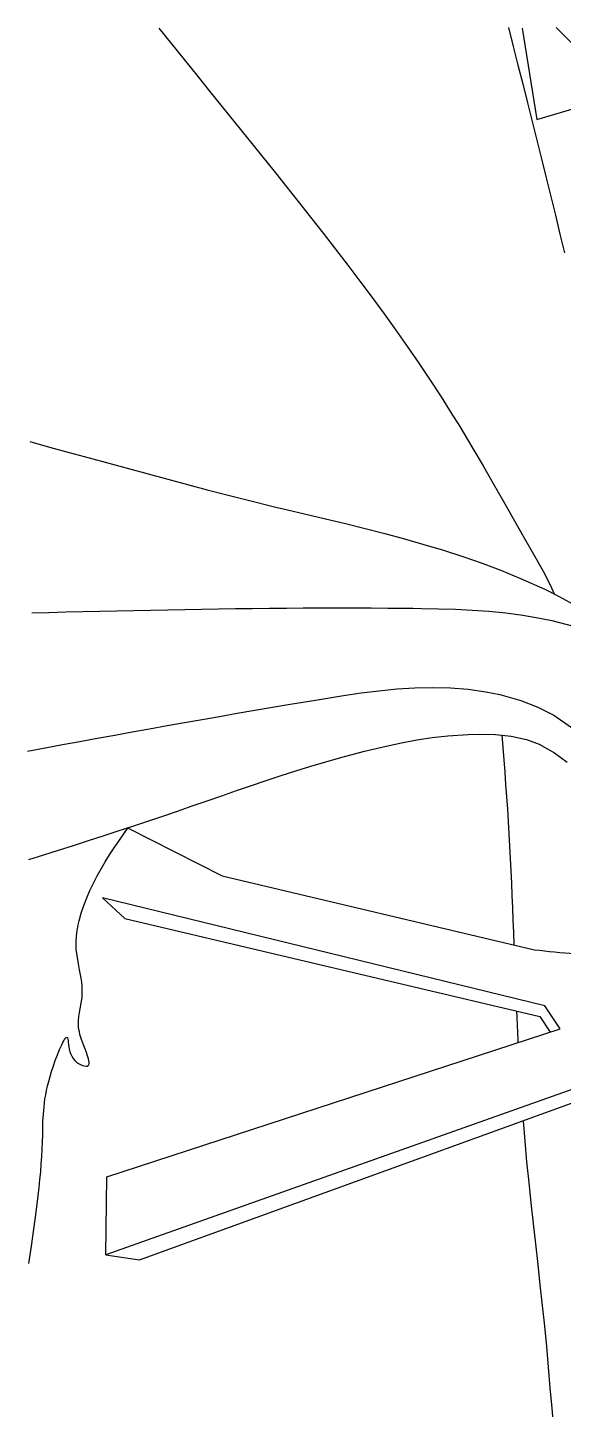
# Model space of a CAD drawing. Header units: millimetres. Extents: x 0 to 122, y 0 to 188.
# Drawn here: x 0 to 46, y 68.8 to 187.5 of the extents above; entities that cross this region are included whole.
import ezdxf

# ---------------------------------------------------------------- set-up
doc = ezdxf.new("R2010")
doc.units = ezdxf.units.MM

msp = doc.modelspace()

# ---------------------------------------------------------------- linework, layer by layer
for points in [[(11.27, 187.49), (12.36, 186.14), (13.45, 184.79), (14.54, 183.44), (15.63, 182.09), (16.72, 180.74), (17.81, 179.39), (18.9, 178.04), (19.99, 176.68), (21.29, 175.05), (22.16, 173.97), (23.24, 172.61), (24.32, 171.24), (25.39, 169.87), (26.45, 168.5), (27.51, 167.12), (28.56, 165.74), (29.6, 164.34), (30.63, 162.94), (31.64, 161.53), (32.64, 160.12), (33.63, 158.69), (34.59, 157.25), (35.54, 155.8), (36.47, 154.33), (37.06, 153.39), (38.27, 151.37), (39.14, 149.87), (40.01, 148.37), (40.86, 146.86), (41.72, 145.35), (42.58, 143.84), (43.47, 142.3), (44.31, 140.83), (44.91, 139.66), (45.25, 138.87)], [(41.32, 187.54), (41.73, 185.93), (42.14, 184.32), (42.55, 182.7), (42.96, 181.09), (43.36, 179.48), (43.77, 177.87), (44.17, 176.25), (44.57, 174.64), (44.97, 173.03), (45.36, 171.41), (45.75, 169.79), (46.14, 168.18)], [(42.5, 187.48), (43.76, 179.64), (51.11, 181.83), (45.41, 187.54)], [(0.2, 151.96), (1.89, 151.49), (3.58, 151.03), (5.28, 150.56), (6.97, 150.1), (8.66, 149.64), (10.35, 149.18), (12.05, 148.73), (13.74, 148.28), (15.44, 147.83), (17.13, 147.4), (18.83, 146.97), (21.34, 146.34), (22.22, 146.13), (23.92, 145.72), (25.61, 145.32), (27.31, 144.91), (29, 144.49), (30.69, 144.05), (32.38, 143.6), (34.06, 143.12), (35.73, 142.62), (37.4, 142.08), (39.06, 141.5), (40.72, 140.87), (42.37, 140.2), (44.44, 139.27), (45.62, 138.68), (47.2, 137.81)], [(0.35, 137.24), (1.81, 137.28), (3.28, 137.32), (4.74, 137.35), (6.2, 137.38), (7.66, 137.42), (9.12, 137.45), (10.58, 137.48), (12.04, 137.51), (13.5, 137.54), (14.95, 137.57), (16.41, 137.59), (17.87, 137.61), (19.33, 137.63), (20.78, 137.65), (22.24, 137.66), (23.69, 137.67), (25.15, 137.68), (26.6, 137.68), (28.06, 137.68), (29.51, 137.67), (30.96, 137.66), (33.11, 137.64), (33.86, 137.63), (35.31, 137.6), (36.76, 137.55), (38.2, 137.48), (39.65, 137.38), (41.11, 137.24), (42.56, 137.04), (44.02, 136.8), (45.04, 136.59), (46.92, 136.09)], [(0, 125.37), (1.5, 125.64), (2.99, 125.92), (4.49, 126.19), (5.98, 126.46), (7.48, 126.74), (8.98, 127.01), (10.48, 127.28), (11.98, 127.55), (13.49, 127.82), (14.99, 128.08), (16.5, 128.35), (18.01, 128.61), (19.52, 128.87), (21.04, 129.13), (22.56, 129.39), (24.73, 129.75), (25.61, 129.89), (27.14, 130.14), (28.67, 130.36), (30.2, 130.55), (31.74, 130.7), (33.27, 130.8), (34.8, 130.84), (36.33, 130.8), (37.85, 130.68), (39.37, 130.47), (40.58, 130.22), (42.39, 129.71), (43.84, 129.15), (45.21, 128.45), (46.73, 127.38)], [(0.1, 116.04), (1.38, 116.44), (2.66, 116.85), (3.94, 117.26), (5.22, 117.67), (6.5, 118.08), (7.77, 118.5), (9.05, 118.92), (10.32, 119.34), (11.88, 119.87), (12.87, 120.21), (14.14, 120.65), (15.42, 121.09), (16.69, 121.53), (17.96, 121.97), (19.23, 122.41), (20.51, 122.84), (21.78, 123.26), (23.06, 123.67), (24.35, 124.07), (25.63, 124.45), (26.92, 124.82), (28.21, 125.17), (28.94, 125.36), (30.81, 125.8), (32.12, 126.08), (33.44, 126.32), (34.77, 126.52), (36.11, 126.67), (37.86, 126.79), (38.83, 126.82), (40.2, 126.79), (41.55, 126.64), (42.86, 126.35), (43.97, 125.95), (45.29, 125.22), (46.36, 124.4)], [(41.82, 108.7), (41.78, 109.76), (41.74, 110.82), (41.69, 111.89), (41.65, 112.95), (41.61, 114.01), (41.56, 115.07), (41.51, 116.13), (41.45, 117.19), (41.39, 118.25), (41.33, 119.31), (41.26, 120.37), (41.19, 121.43), (41.11, 122.49), (41.03, 123.55), (40.94, 124.61), (40.86, 125.67), (40.77, 126.73)], [(0.11, 81.33), (0.33, 82.81), (0.53, 84.28), (0.73, 85.73), (0.9, 87.15), (0.98, 87.85), (1.06, 88.54), (1.12, 89.21), (1.17, 89.88), (1.22, 90.52), (1.26, 91.16), (1.28, 91.77), (1.3, 92.37), (1.32, 93.55), (1.35, 94.16), (1.41, 94.8), (1.44, 95.13), (1.49, 95.47), (1.55, 95.83), (1.63, 96.2), (1.71, 96.58), (1.81, 96.98), (1.93, 97.4), (2.06, 97.84), (2.21, 98.3), (2.38, 98.78), (2.56, 99.27), (2.75, 99.73), (2.84, 99.94), (2.93, 100.13), (3.02, 100.31), (3.1, 100.46), (3.17, 100.59), (3.24, 100.68), (3.31, 100.75), (3.36, 100.77), (3.4, 100.76), (3.42, 100.74), (3.44, 100.71), (3.46, 100.61), (3.48, 100.48), (3.49, 100.32), (3.51, 100.14), (3.54, 99.94), (3.58, 99.74), (3.63, 99.53), (3.7, 99.32), (3.79, 99.13), (3.91, 98.94), (4.05, 98.78), (4.21, 98.64), (4.38, 98.52), (4.55, 98.42), (4.72, 98.35), (4.88, 98.3), (5.02, 98.28), (5.13, 98.29), (5.21, 98.33), (5.26, 98.4), (5.29, 98.5), (5.29, 98.61), (5.27, 98.75), (5.24, 98.91), (5.18, 99.09), (5.12, 99.27), (5.05, 99.47), (4.97, 99.69), (4.79, 100.12), (4.63, 100.58), (4.5, 101.02), (4.45, 101.23), (4.41, 101.44), (4.38, 101.64), (4.37, 101.83), (4.37, 102.2), (4.4, 102.55), (4.45, 102.89), (4.51, 103.22), (4.63, 103.86), (4.68, 104.18), (4.7, 104.51), (4.7, 104.84), (4.68, 105.17), (4.65, 105.51), (4.59, 105.86), (4.46, 106.55), (4.33, 107.26), (4.22, 107.97), (4.18, 108.33), (4.16, 108.68), (4.16, 109.03), (4.19, 109.39), (4.23, 109.73), (4.28, 110.08), (4.35, 110.42), (4.43, 110.77), (4.61, 111.44), (4.83, 112.1), (5.08, 112.75), (5.35, 113.38), (5.65, 114.01), (5.97, 114.63), (6.31, 115.24), (6.67, 115.85), (7.04, 116.44), (7.43, 117.04), (7.83, 117.62), (8.65, 118.79)], [(8.59, 118.77), (16.72, 114.65), (43.57, 108.29)], [(6.73, 82.08), (6.82, 88.77), (45.77, 101.48), (44.46, 103.46), (6.44, 112.75), (8.36, 110.97), (44.01, 102.54), (44.91, 101.2)], [(43.57, 108.29), (44, 108.24), (44.43, 108.19), (44.86, 108.15), (45.29, 108.1), (45.73, 108.06), (46.17, 108.03), (46.6, 108), (47.08, 107.98), (47.54, 107.97), (48, 107.98), (48.45, 108), (48.9, 108.05), (49.33, 108.13), (49.74, 108.25), (50.14, 108.4), (50.41, 108.54), (50.85, 108.84), (51.17, 109.12), (51.48, 109.44), (51.76, 109.78), (52.04, 110.14), (52.31, 110.51), (52.57, 110.89)], [(42.17, 100.3), (42.16, 100.46), (42.16, 100.62), (42.15, 100.78), (42.14, 100.94), (42.13, 101.1), (42.12, 101.26), (42.12, 101.42), (42.11, 101.58), (42.1, 101.73), (42.09, 101.89), (42.09, 102.05), (42.08, 102.21), (42.07, 102.37), (42.06, 102.53), (42.06, 102.69), (42.05, 102.85), (42.04, 103)], [(54.45, 99), (6.73, 82.08), (9.62, 81.64), (54.57, 97.93)], [(45.22, 67.12), (45.07, 68.89), (44.92, 70.65), (44.77, 72.42), (44.61, 74.19), (44.44, 75.95), (44.26, 77.72), (44.06, 79.48), (43.87, 81.24), (43.67, 83.01), (43.47, 84.77), (43.27, 86.53), (43.09, 88.29), (42.91, 90.06), (42.75, 91.83), (42.61, 93.59)]]:
    msp.add_lwpolyline(points)

doc.saveas('drawing.dxf')
